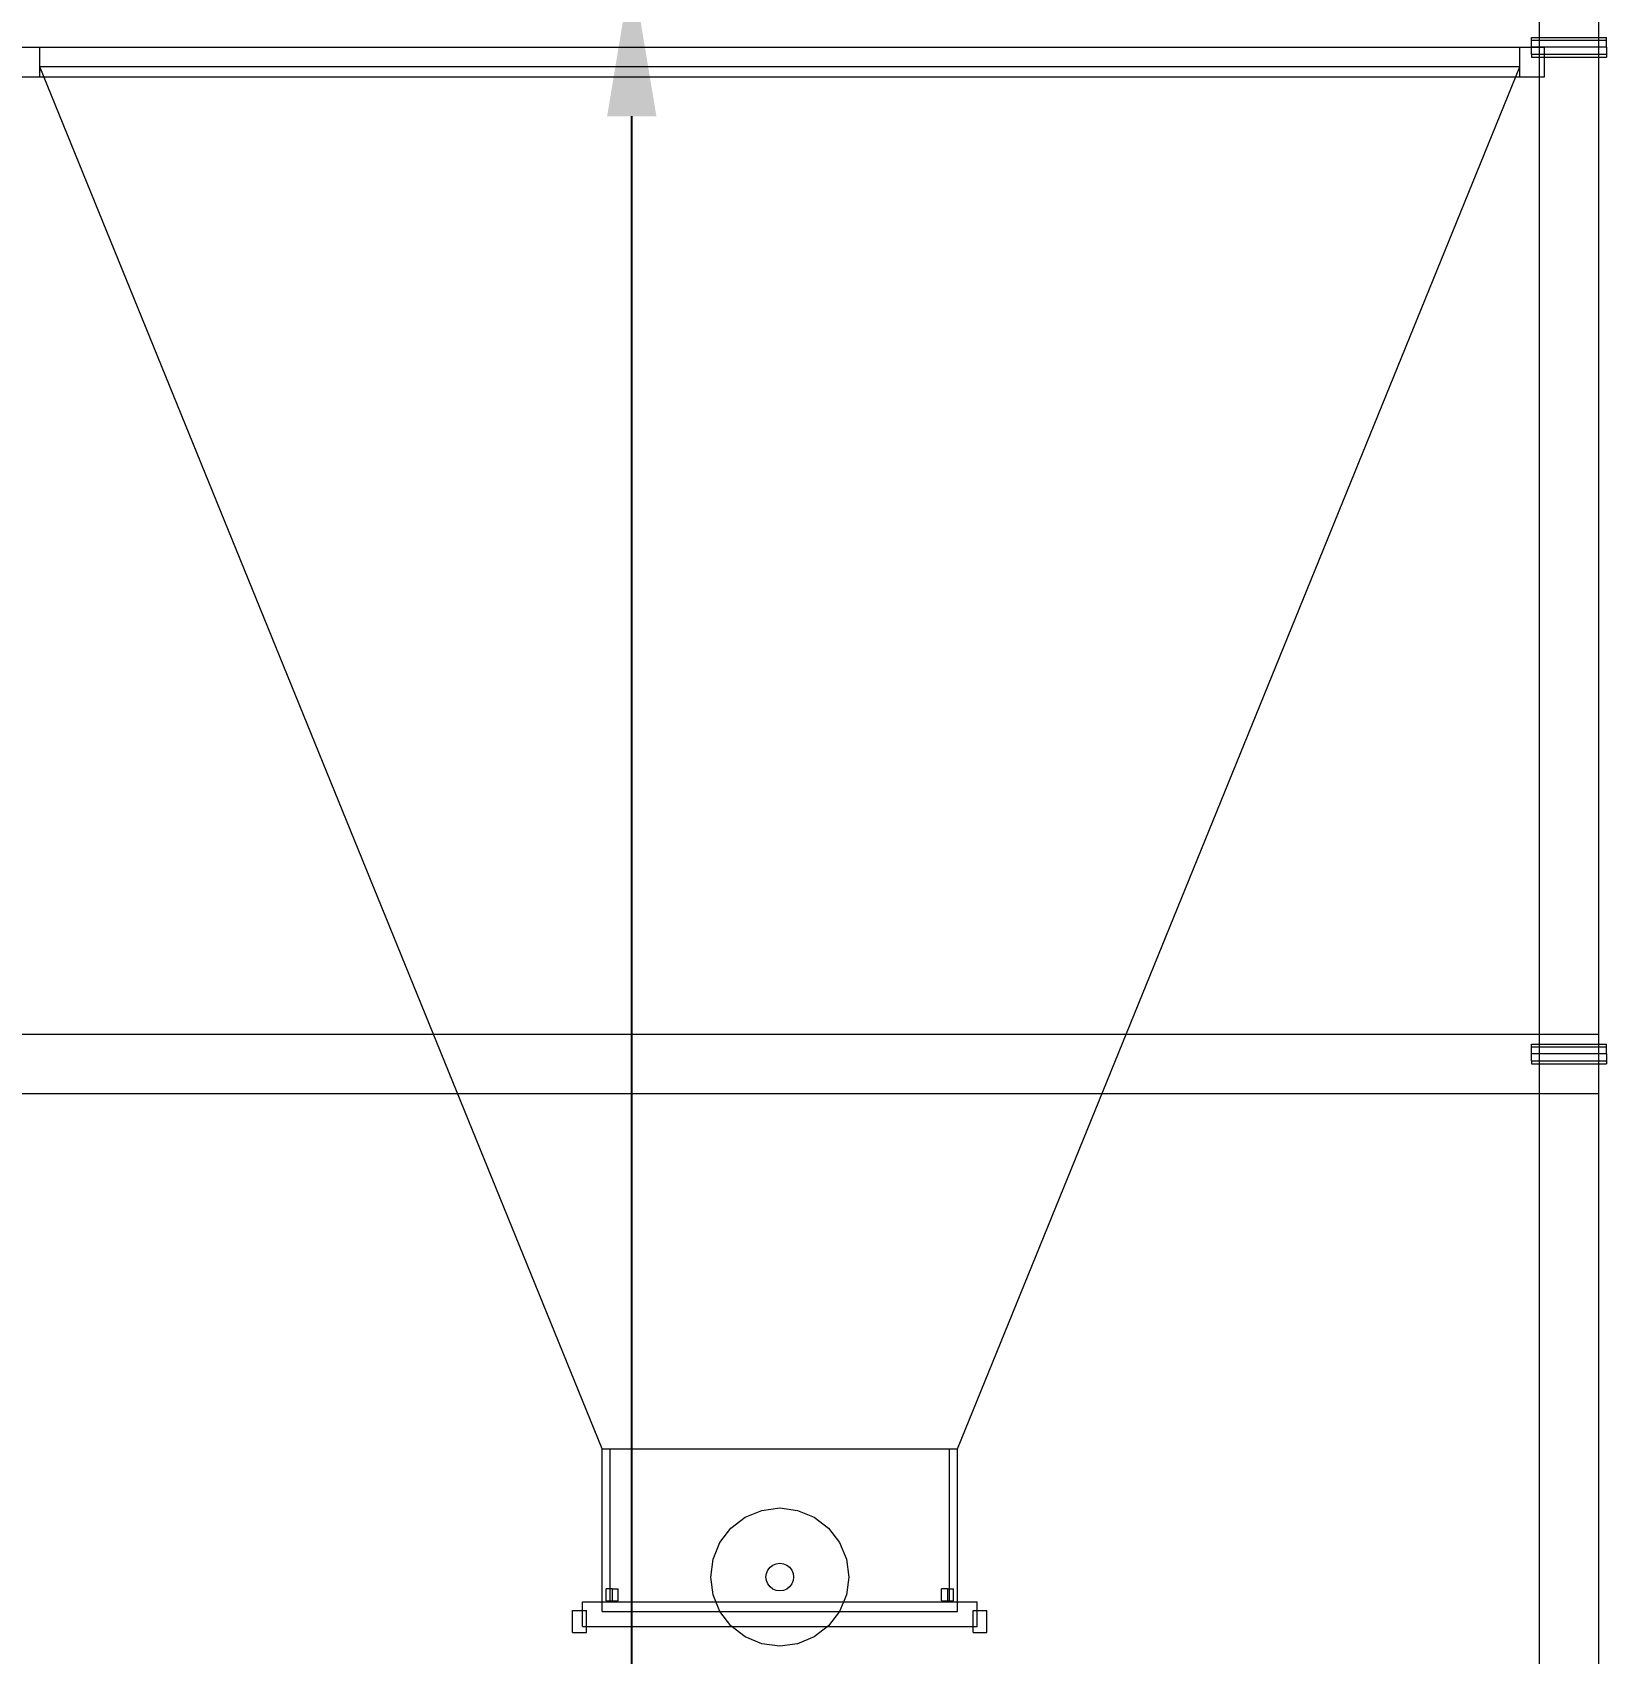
# Model space of a CAD drawing. Header units: millimetres. Extents: x -1970 to 59977, y -50268 to 6837.
# Drawn here: x 2142 to 3738, y -33108 to -31465 of the extents above; entities that cross this region are included whole.
import ezdxf

# ---------------------------------------------------------------- set-up
doc = ezdxf.new("R2010")
doc.units = ezdxf.units.MM
doc.layers.add('COTAS_P', color=1, linetype='Continuous', lineweight=0)
doc.layers.add('frontal_dosificador', color=7, linetype='Continuous', lineweight=0)
doc.dimstyles.new('R19_100', dxfattribs={"dimtxt": 250, "dimasz": 150, "dimexe": 150, "dimexo": 80, "dimgap": 100, "dimtad": 1, "dimtih": 1, "dimtoh": 1, "dimdsep": 46, "dimcen": 0.09, "dimadec": 0, "dimazin": 0, "dimtfac": 1, "dimtdec": 4, "dimtofl": 0, "dimtmove": 0, "dimatfit": 3, "dimfxl": 1, "dimtolj": 1, "dimtzin": 0, "dimarcsym": 0})

# ---------------------------------------------------------------- blocks, each defined once
blk = doc.blocks.new('*D40')
at = {"layer": 'COTAS_P', "color": 0, "lineweight": -2, "transparency": 16777216}
for p, q in [((2130, -31400), (2900, -31400)), ((2750, -33850), (2750, -31550)), ((2130, -34000), (2900, -34000))]:
    blk.add_line(p, q, dxfattribs=at)
at = {"layer": 'COTAS_P', "color": 0, "transparency": 16777216}
for points in [[(2725, -31550), (2775, -31550), (2750, -31400)], [(2725, -33850), (2775, -33850), (2750, -34000)]]:
    blk.add_solid(points, dxfattribs=at)
at = {"layer": 'Defpoints', "color": 0, "transparency": 16777216}
for p in [(2050, -31400), (2750, -31400), (2050, -34000)]:
    blk.add_point(p, dxfattribs=at)

msp = doc.modelspace()

# ---------------------------------------------------------------- linework, layer by layer
at = {"layer": 'frontal_dosificador'}
for p, q in [((3670, -33980), (3670, -31440)), ((3730, -33980), (3730, -31440)), ((3662, -31472.929), (3662, -31470)), ((3662, -31470), (3738, -31470)), ((3738, -31472.929), (3738, -31470)), ((2125, -31480), (2150, -31480)), ((2150, -31510), (2150, -31480)), ((2150, -31480), (3650, -31480)), ((3650, -31480), (3675, -31480)), ((3650, -31510), (3650, -31480)), ((3662, -31480), (3662, -31472.929)), ((3662, -31472.929), (3738, -31472.929)), ((3662, -31487.071), (3662, -31480)), ((3738, -31480), (3662, -31480)), ((3675, -31510), (3675, -31480)), ((3738, -31480), (3738, -31472.929)), ((3738, -31480), (3738, -31487.071)), ((2720, -32900), (2150, -31500)), ((3650, -31500), (2150, -31500)), ((3080, -32900), (3650, -31500)), ((3662, -31487.071), (3662, -31490)), ((3662, -31487.071), (3738, -31487.071)), ((3662, -31490), (3738, -31490)), ((3738, -31487.071), (3738, -31490)), ((2125, -31510), (2150, -31510)), ((2150, -31510), (3650, -31510)), ((3650, -31510), (3675, -31510)), ((2130, -32480), (3670, -32480)), ((3670, -32480), (3730, -32480)), ((3670, -32540), (3670, -32480)), ((3730, -32540), (3730, -32480)), ((3662, -32492.929), (3662, -32490)), ((3662, -32490), (3738, -32490)), ((3662, -32500), (3662, -32492.929)), ((3662, -32492.929), (3738, -32492.929)), ((3662, -32507.071), (3662, -32500)), ((3738, -32500), (3662, -32500)), ((3738, -32492.929), (3738, -32490)), ((3738, -32500), (3738, -32492.929)), ((3738, -32500), (3738, -32507.071)), ((3662, -32507.071), (3662, -32510)), ((3662, -32507.071), (3738, -32507.071)), ((3662, -32510), (3738, -32510)), ((3738, -32507.071), (3738, -32510)), ((2130, -32540), (3670, -32540)), ((3670, -32540), (3730, -32540)), ((2720, -32900), (3080, -32900)), ((2720, -33065), (2720, -32900)), ((2720, -32900), (2728, -32900)), ((2720, -33055), (2720, -32900)), ((2728, -33055), (2728, -32900)), ((3072, -32900), (3080, -32900)), ((3072, -33055), (3072, -32900)), ((3080, -33065), (3080, -32900)), ((3080, -33055), (3080, -32900)), ((2865, -32969.378), (2881.883, -32962.385)), ((2881.883, -32962.385), (2900, -32960)), ((2900, -32960), (2918.117, -32962.385)), ((2918.117, -32962.385), (2935, -32969.378)), ((2839.378, -32995), (2850.503, -32980.503)), ((2850.503, -32980.503), (2865, -32969.378)), ((2935, -32969.378), (2949.497, -32980.503)), ((2949.497, -32980.503), (2960.622, -32995)), ((2832.385, -33011.883), (2839.378, -32995)), ((2960.622, -32995), (2967.615, -33011.883)), ((2830, -33030), (2832.385, -33011.883)), ((2967.615, -33011.883), (2970, -33030)), ((2832.385, -33048.117), (2830, -33030)), ((2886, -33030), (2886.477, -33026.377)), ((2886.477, -33033.623), (2886, -33030)), ((2886.477, -33026.377), (2887.876, -33023)), ((2887.876, -33023), (2890.101, -33020.101)), ((2890.101, -33020.101), (2893, -33017.876)), ((2893, -33017.876), (2896.377, -33016.477)), ((2896.377, -33016.477), (2900, -33016)), ((2900, -33016), (2903.623, -33016.477)), ((2903.623, -33016.477), (2907, -33017.876)), ((2907, -33017.876), (2909.899, -33020.101)), ((2909.899, -33020.101), (2912.124, -33023)), ((2912.124, -33023), (2913.523, -33026.377)), ((2913.523, -33026.377), (2914, -33030)), ((2914, -33030), (2913.523, -33033.623)), ((2970, -33030), (2967.615, -33048.117)), ((2730, -33042), (2723.938, -33042)), ((2723.938, -33054), (2723.938, -33042)), ((2730, -33042), (2736.062, -33042)), ((2730, -33042), (2730, -33054)), ((2736.062, -33054), (2736.062, -33042)), ((2887.876, -33037), (2886.477, -33033.623)), ((2890.101, -33039.899), (2887.876, -33037)), ((2893, -33042.124), (2890.101, -33039.899)), ((2896.377, -33043.523), (2893, -33042.124)), ((2900, -33044), (2896.377, -33043.523)), ((2903.623, -33043.523), (2900, -33044)), ((2907, -33042.124), (2903.623, -33043.523)), ((2909.899, -33039.899), (2907, -33042.124)), ((2912.124, -33037), (2909.899, -33039.899)), ((2913.523, -33033.623), (2912.124, -33037)), ((3070, -33042), (3063.938, -33042)), ((3063.938, -33054), (3063.938, -33042)), ((3070, -33042), (3076.062, -33042)), ((3070, -33042), (3070, -33054)), ((3076.062, -33054), (3076.062, -33042)), ((2700, -33055), (3100, -33055)), ((2700, -33080), (2700, -33055)), ((2720, -33055), (2728, -33055)), ((2723.938, -33054), (2730, -33054)), ((2730, -33054), (2736.062, -33054)), ((2839.378, -33065), (2832.385, -33048.117)), ((2967.615, -33048.117), (2960.622, -33065)), ((3063.938, -33054), (3070, -33054)), ((3070, -33054), (3076.062, -33054)), ((3072, -33055), (3080, -33055)), ((3100, -33080), (3100, -33055)), ((2690, -33064), (2704, -33064)), ((2690, -33086), (2690, -33064)), ((2704, -33086), (2704, -33064)), ((2720, -33065), (3080, -33065)), ((2850.503, -33079.497), (2839.378, -33065)), ((2865, -33090.622), (2850.503, -33079.497)), ((2949.497, -33079.497), (2935, -33090.622)), ((2960.622, -33065), (2949.497, -33079.497)), ((3096, -33064), (3110, -33064)), ((3096, -33086), (3096, -33064)), ((3110, -33086), (3110, -33064)), ((2690, -33086), (2704, -33086)), ((2700, -33080), (3100, -33080)), ((2881.883, -33097.615), (2865, -33090.622)), ((2935, -33090.622), (2918.117, -33097.615)), ((3096, -33086), (3110, -33086)), ((2900, -33100), (2881.883, -33097.615)), ((2918.117, -33097.615), (2900, -33100))]:
    msp.add_line(p, q, dxfattribs=at)

# ---------------------------------------------------------------- dimensions: what is measured, and where the dimension line sits
at = {"layer": 'COTAS_P'}
dim = msp.add_aligned_dim(p1=(2050, -34000), p2=(2050, -31400), distance=-700, text='<> P', dimstyle='R19_100', dxfattribs=at)
dim.commit()
dim.dimension.update_dxf_attribs({"geometry": '*D40', "text_midpoint": (2750, -32700)})

doc.saveas('drawing.dxf')
